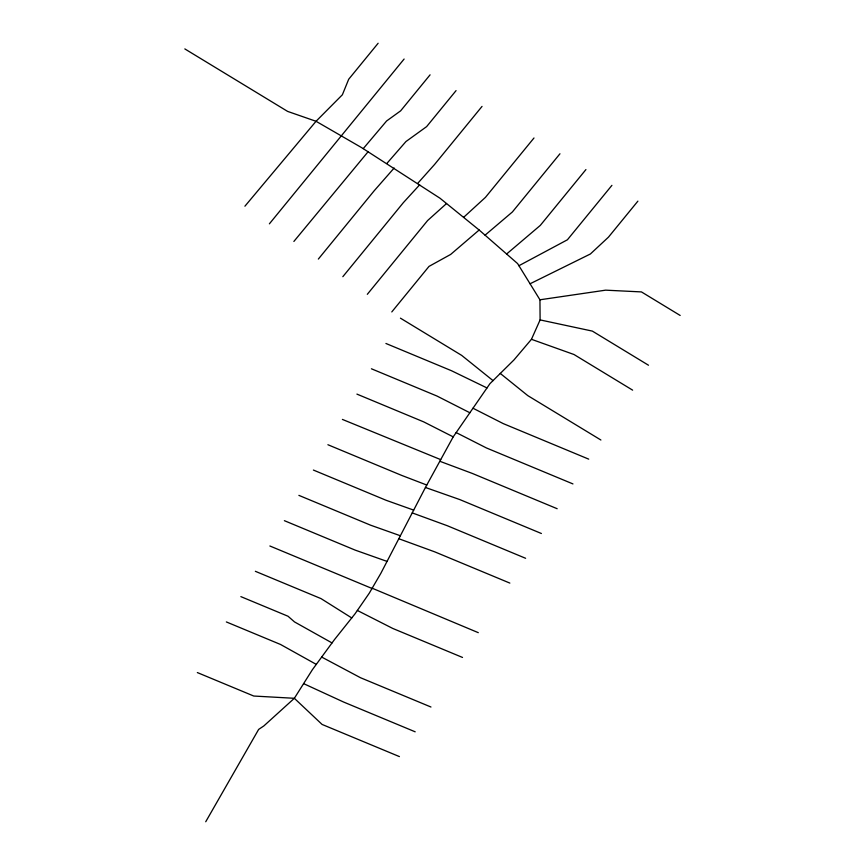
<?xml version="1.0" encoding="UTF-8"?>
<svg xmlns="http://www.w3.org/2000/svg" width="865" height="865" viewBox="0 0 865 865"><rect width="100%" height="100%" fill="white"/><g stroke="black" fill="none" stroke-linecap="round" stroke-linejoin="round"><path stroke-width="1.3" d="M205.729 821.75L258.646 729.411L263.879 725.908L294.349 698.293L312.406 669.683L334.344 639.765L355.039 613.804L369.236 593.239L380.838 573.344L425.439 487.482L453.206 436.857L489.947 383.66L513.961 359.937L531.456 339.307L540.106 319.909L539.944 299.787L517.616 263.598L479.156 230.014L440.004 198.226L361.732 147.699L316.039 121.284L287.634 111.412L184.829 48.916M269.393 223.83L404.106 59.036M378.135 43.25L348.692 79.256L342.378 94.772L316.039 121.284L244.914 206.205M293.873 241.454L368.122 151.71M430.078 74.833L400.646 110.839L386.601 120.981L363.235 148.639M318.352 259.067L374.199 190.754L394.159 168.015M456.06 90.62L426.618 126.625L405.955 141.546L386.86 163.442M342.832 276.692L403.339 202.669L419.666 184.807M482.032 106.406L434.565 164.48L417.622 183.456M367.311 294.316L427.602 220.553L446.535 203.535M391.791 311.93L429.018 266.388L450.654 254.44L479.156 230.014M533.986 137.989L485.449 197.361L463.586 217.375M559.958 153.775L512.383 211.968L485.07 235.172M585.929 169.572L540.29 225.408L506.631 253.996M611.912 185.359L567.408 239.789L518.924 265.717M637.883 201.145L608.452 237.161L590.363 254.007L530.061 283.774M539.944 299.787L605.63 290.164L641.452 291.916L680.171 315.455M540.106 319.909L592.352 331.1L648.49 365.225M425.439 487.482L459.856 499.602L541.393 533.5M387.044 561.407L355.126 550.097L284.38 520.676M400.365 535.749L370.598 525.185L298.879 495.364M531.456 339.307L573.992 354.509L632.629 390.147M413.686 510.112L386.082 500.273L313.389 470.052M398.819 538.733L434.836 551.892L509.842 583.086M412.237 512.902L447.389 525.758L525.617 558.293M439.82 461.272L472.355 473.447L557.168 508.717M426.78 485.038L401.62 475.382L327.9 444.729M440.718 459.629L342.399 419.417M385.92 343.47L451.562 370.761L486.995 387.942M371.42 368.782L436.944 396.029L469.857 412.746M588.719 459.142L503.257 423.612L472.982 408.226M356.91 394.105L423.72 421.882L453.206 436.857M572.944 483.924L486.444 447.962L456.158 432.576M269.869 545.988L372.426 588.633M255.359 571.311L321.023 598.612L351.741 617.934M462.516 657.443L392.753 628.444L357.353 610.452M240.859 596.623L288.023 616.237L294.522 621.924L332.019 642.922M226.349 621.935L280.53 644.468L316.287 664.385M430.965 707.019L360.51 677.727L321.661 657.054M415.189 731.812L343.697 702.077L303.604 683.631M197.339 672.57L253.759 696.033L294.349 698.293L322.083 724.438L399.414 756.594M372.177 588.211L478.291 632.661M400.43 318.158L461.672 355.385L493.028 380.611M600.894 440.015L527.812 395.64L500.284 373.442"/></g></svg>
